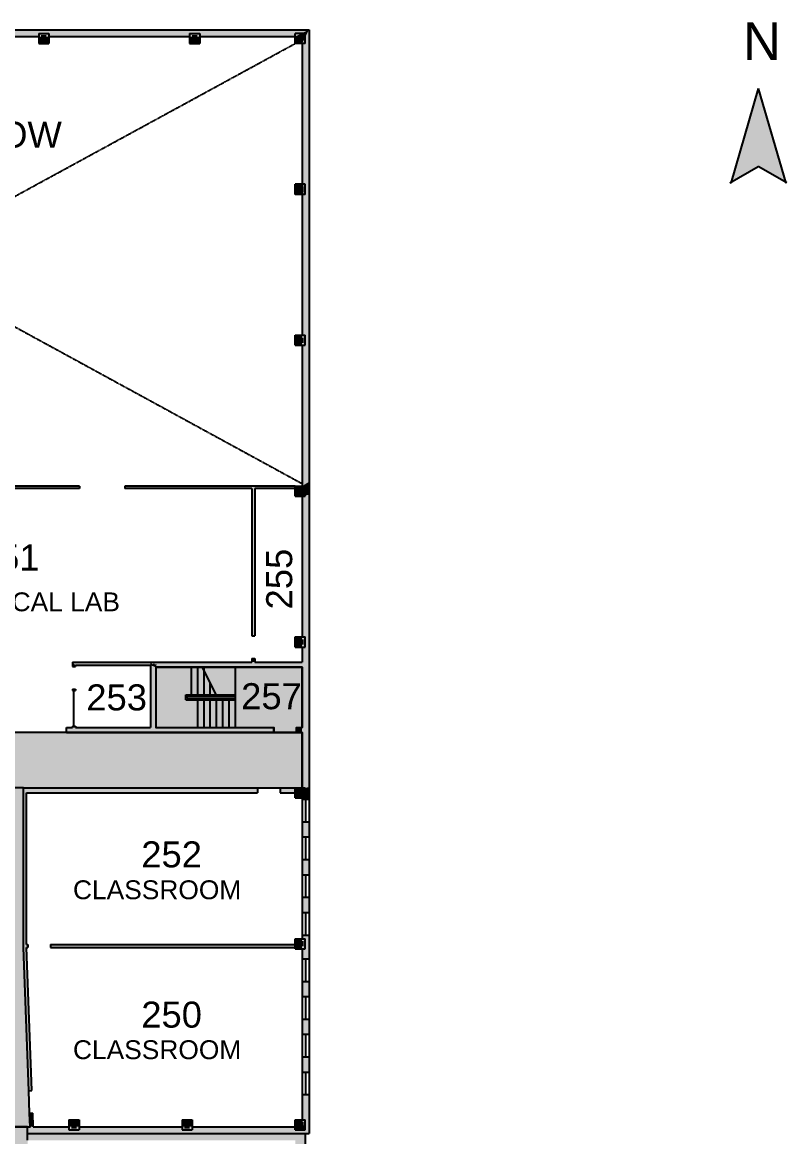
# Model space of a CAD drawing. Extents: x 268 to 100406, y 480 to 72572.
# Drawn here: x 6446 to 7662, y 2452 to 4225 of the extents above; entities that cross this region are included whole.
import ezdxf

# ---------------------------------------------------------------- set-up
doc = ezdxf.new("R2010")
doc.units = 0
doc.header["$LTSCALE"] = 0.5
doc.linetypes.add('HIDDEN', pattern=[0.375, 0.25, -0.125])
doc.layers.get('0').update_dxf_attribs({"linetype": 'CONTINUOUS'})
for name, color, linetype in [('CORRIDOR_HATCH', 253, 'CONTINUOUS'), ('ROOM_NAMES', 7, 'CONTINUOUS'), ('SOLID', 7, 'CONTINUOUS'), ('STAIR', 7, 'CONTINUOUS'), ('TEXT', 7, 'CONTINUOUS'), ('WALL', 7, 'CONTINUOUS')]:
    doc.layers.add(name, color=color, linetype=linetype)
doc.styles.add('STANDARD_2', font='arial.ttf')

# ---------------------------------------------------------------- blocks, each defined once
blk = doc.blocks.new('COL1')
at = {"layer": 'WALL'}
for p, q in [((-8, -8), (-8, 8)), ((-8, 8), (8, 8)), ((-4, -4), (-4, 4)), ((-4, 0), (4, 0)), ((4, -4), (4, 4)), ((8, -8), (8, 8)), ((-8, -8), (8, -8))]:
    blk.add_line(p, q, dxfattribs=at)
blk = doc.blocks.new('*U91')
at = {"layer": 'CORRIDOR_HATCH'}
for points in [[(6657.8, 3103.3), (6657.8, 3199.3), (6729.8, 3103.3)], [(6729.8, 3103.3), (6657.8, 3199.3), (6729.8, 3199.3)], [(6729.8, 3103.3), (6729.8, 3199.3), (6745.8, 3103.3)], [(6745.8, 3103.3), (6729.8, 3199.3), (6745.8, 3199.3)], [(6745.8, 3103.3), (6745.8, 3199.3), (6845.8, 3103.3)], [(6845.8, 3103.3), (6745.8, 3199.3), (6845.8, 3199.3)], [(6845.8, 3095.3), (6845.8, 3199.3), (6879.8, 3095.3)], [(6879.8, 3095.3), (6845.8, 3199.3), (6879.8, 3199.3)], [(6879.8, 3095.3), (6879.8, 3199.3), (6881.8, 3095.3)], [(6881.8, 3095.3), (6879.8, 3199.3), (6881.8, 3199.3)], [(6881.8, 3103.3), (6881.8, 3199.3), (6883.8, 3103.3)], [(6883.8, 3103.3), (6881.8, 3199.3), (6883.8, 3199.3)], [(6883.8, 3103.3), (6883.8, 3199.3), (6890.8, 3103.3)], [(6890.8, 3103.3), (6883.8, 3199.3), (6890.8, 3199.3)], [(6418, 3007.5), (6418, 3095.3), (6447.3, 3007.3)], [(6447.3, 3007.3), (6418, 3095.3), (6447.3, 3095.3)], [(6447.3, 3007.3), (6447.3, 3095.3), (6454, 3007.3)], [(6454, 3007.3), (6447.3, 3095.3), (6454, 3095.3)], [(6454, 3007.3), (6454, 3095.3), (6455.8, 3007.3)], [(6455.8, 3007.3), (6454, 3095.3), (6455.8, 3095.3)], [(6455.8, 3007.3), (6455.8, 3095.3), (6457.2, 3007.3)], [(6457.2, 3007.3), (6455.8, 3095.3), (6457.2, 3095.3)], [(6457.2, 3007.3), (6457.2, 3095.3), (6458, 3007.3)], [(6458, 3007.3), (6457.2, 3095.3), (6458, 3095.3)], [(6458, 3007.3), (6458, 3095.3), (6549.8, 3007.3)], [(6549.8, 3007.3), (6458, 3095.3), (6549.8, 3095.3)], [(6549.8, 3007.3), (6549.8, 3095.3), (6565.8, 3007.3)], [(6565.8, 3007.3), (6549.8, 3095.3), (6565.8, 3095.3)], [(6565.8, 3007.3), (6565.8, 3095.3), (6627.8, 3007.3)], [(6627.8, 3007.3), (6565.8, 3095.3), (6627.8, 3095.3)], [(6627.8, 3007.3), (6627.8, 3095.3), (6632.8, 3007.3)], [(6632.8, 3007.3), (6627.8, 3095.3), (6632.8, 3095.3)], [(6632.8, 3007.3), (6632.8, 3095.3), (6657.8, 3007.3)], [(6657.8, 3007.3), (6632.8, 3095.3), (6657.8, 3095.3)], [(6657.8, 3007.3), (6657.8, 3095.3), (6729.8, 3007.3)], [(6729.8, 3007.3), (6657.8, 3095.3), (6729.8, 3095.3)], [(6729.8, 3007.3), (6729.8, 3095.3), (6745.8, 3007.3)], [(6745.8, 3007.3), (6729.8, 3095.3), (6745.8, 3095.3)], [(6745.8, 3007.3), (6745.8, 3095.3), (6845.8, 3007.3)], [(6845.8, 3007.3), (6745.8, 3095.3), (6845.8, 3095.3)], [(6845.8, 3007.3), (6845.8, 3095.3), (6879.8, 3007.3)], [(6879.8, 3007.3), (6845.8, 3095.3), (6879.8, 3095.3)], [(6879.8, 3007.3), (6879.8, 3095.3), (6881.8, 3007.3)], [(6881.8, 3007.3), (6879.8, 3095.3), (6881.8, 3095.3)], [(6881.8, 3007.3), (6881.8, 3095.3), (6883.8, 3007.3)], [(6883.8, 3007.3), (6881.8, 3095.3), (6883.8, 3095.3)], [(6883.8, 3007.3), (6883.8, 3095.3), (6890.8, 3007.3)], [(6890.8, 3007.3), (6883.8, 3095.3), (6890.8, 3095.3)], [(6418, 2468.3), (6418, 3007.5), (6447.3, 2468.3)], [(6447.3, 2468.3), (6418, 3007.5), (6447.3, 3007.3)], [(6447.3, 2468.3), (6447.3, 2753.3), (6454, 2468.3)], [(6454, 2468.3), (6447.3, 2753.3), (6454, 2574.8)], [(6454, 2468.3), (6454, 2574.8), (6455.8, 2468.3)], [(6455.8, 2468.3), (6454, 2574.8), (6455.8, 2525.5)], [(6455.8, 2468.3), (6455.8, 2525.5), (6457.2, 2468.3)], [(6457.2, 2468.3), (6455.8, 2525.5), (6457.2, 2489.6)], [(6457.2, 2468.3), (6457.2, 2489.6), (6458, 2468.3)], [(6418, 2336.8), (6418, 2468.3), (6447.3, 2336.8)], [(6447.3, 2336.8), (6418, 2468.3), (6447.3, 2468.3)], [(6447.3, 2336.8), (6447.3, 2468.3), (6454, 2336.8)], [(6454, 2336.8), (6447.3, 2468.3), (6454, 2468.3)]]:
    blk.add_solid(points, dxfattribs=at)

msp = doc.modelspace()

# ---------------------------------------------------------------- linework, layer by layer
for p, q in [((7616.7, 4119.8), (7572.8, 3969.1)), ((7616.7, 4119.8), (7660.7, 3969.1)), ((7571.6, 3969.7), (7616.7, 3995.7)), ((7661.9, 3969.7), (7616.7, 3995.7))]:
    msp.add_line(p, q)
msp.add_solid([(7573.2, 3970.6), (7616.7, 4119.8), (7616.7, 3995.7), (7660.2, 3970.6)])
at = {"layer": 'CORRIDOR_HATCH'}
for points in [[(6657.8, 3199.3), (6657.8, 3103.3), (6845.8, 3103.3), (6845.8, 3095.3), (6881.8, 3095.3), (6881.8, 3103.3), (6890.8, 3103.3), (6890.8, 3199.3)], [(6361, 3008), (6361, 2481.4), (6362.4, 2481.4), (6362.4, 2468.3), (6418, 2468.3), (6458, 2468.3), (6457.2, 2489.6), (6455.8, 2525.5), (6447.3, 2753.3), (6447.3, 2876.8), (6447.3, 3007.3)]]:
    msp.add_lwpolyline(points, close=True, dxfattribs=at)
for points in [[(6361, 3008), (6447.3, 3007.3), (6890.8, 3007.3), (6890.8, 3095.3), (5933.3, 3095.3)], [(6454, 2446.8), (6454, 2468.3), (6418, 2468.3), (6418, 2446.8)]]:
    msp.add_lwpolyline(points, dxfattribs=at)
at = {"layer": 'SOLID'}
msp.add_line((6731.7, 3199.3), (6753.7, 3155.3), dxfattribs=at)
for points in [[(5640.9, 4213.3), (5642.4, 4202.3), (6901.8, 4213.3), (6879.8, 4202.3)], [(6471.8, 4191.3), (6487.8, 4191.3), (6471.8, 4202.3), (6487.8, 4202.3)], [(6711.8, 4191.3), (6727.8, 4191.3), (6711.8, 4202.3), (6727.8, 4202.3)], [(6879.8, 4191.3), (6879.8, 4202.3), (6890.8, 4191.3), (6901.8, 4213.3)], [(6901.8, 3802), (6890.8, 3799.9), (6901.8, 4213.3), (6890.8, 4191.3)], [(6879.8, 3967.3), (6890.8, 3967.3), (6879.8, 3951.3), (6890.8, 3951.3)], [(6890.8, 3487.3), (6901.8, 3494.2), (6890.8, 3799.9), (6901.8, 3802)], [(6879.8, 3727.3), (6890.8, 3727.3), (6879.8, 3711.3), (6890.8, 3711.3)], [(6901.8, 3473.5), (6895.8, 3472.3), (6901.8, 3494.2), (6890.8, 3487.3)], [(6536.8, 3483.3), (6536.8, 3487.3), (5740.4, 3483.3), (5726.1, 3487.3)], [(6608.8, 3483.3), (6608.8, 3487.3), (6879.8, 3483.3), (6879.8, 3487.3)], [(6810.8, 3483.3), (6815.8, 3483.3), (6810.8, 3249.3), (6815.8, 3249.3)], [(6879.8, 3471.3), (6895.8, 3471.3), (6879.8, 3487.3), (6895.8, 3487.3)], [(6890.8, 3007.3), (6901.8, 3008.1), (6890.8, 3471.3), (6901.8, 3473.5)], [(6879.8, 3247.3), (6879.8, 3231.3), (6890.8, 3247.3), (6890.8, 3231.3)], [(6810.8, 3213.3), (6815.8, 3213.3), (6810.8, 3207.3), (6815.8, 3207.3)], [(6525.3, 3200.3), (6530.3, 3200.3), (6525.3, 3207.3), (6530.3, 3202.3)], [(6525.3, 3207.3), (6530.3, 3202.3), (6649, 3207.3), (6649.8, 3202.3)], [(6649, 3207.3), (6657.8, 3199.3), (6649.8, 3202.3), (6655.5, 3205.5)], [(6649, 3207.3), (6657.8, 3199.3), (6890.8, 3207.3), (6890.8, 3199.3)], [(6649.8, 3202.3), (6652.7, 3203.9), (6657.8, 3199.3), (6659.5, 3203.5)], [(6649.8, 3103.3), (6657.8, 3103.3), (6649.8, 3202.3), (6657.8, 3199.3)], [(6525.3, 3164.3), (6530.3, 3164.3), (6525.3, 3162.3), (6530.3, 3162.3)], [(6845.8, 3103.3), (6845.8, 3095.3), (6515.8, 3103.3), (6515.8, 3095.3)], [(6525.3, 3105.3), (6530.3, 3105.3), (6525.3, 3103.3), (6530.3, 3103.3)], [(6881.8, 3103.3), (6881.8, 3095.3), (6890.8, 3103.3), (6890.8, 3095.3)], [(6447.4, 2750.7), (6452.3, 2753.3), (6447.3, 3007.3), (6452.3, 2999.3)], [(6447.3, 3007.3), (6452.3, 2999.3), (6820, 3007.3), (6820, 2999.3)], [(6856, 3007.3), (6856, 2999.3), (6879.8, 3007.3), (6879.8, 2999.3)], [(6895.8, 3007.3), (6879.8, 3007.3), (6895.8, 2991.3), (6879.8, 2991.3)], [(6890.8, 2989.2), (6901.8, 2989.2), (6890.8, 3007.3), (6901.8, 3008.1)], [(6890.8, 2953.2), (6901.8, 2953.2), (6890.8, 2929.2), (6901.8, 2929.2)], [(6890.8, 2893.2), (6901.8, 2893.2), (6890.8, 2869.2), (6901.8, 2869.2)], [(6890.8, 2833.2), (6901.8, 2833.2), (6890.8, 2809.2), (6901.8, 2809.2)], [(6879.8, 2767.3), (6890.8, 2767.3), (6879.8, 2751.3), (6890.8, 2751.3)], [(6890.8, 2735.3), (6901.8, 2735.3), (6890.8, 2773.2), (6901.8, 2773.2)], [(6455.8, 2525.5), (6460.8, 2525.7), (6447.4, 2750.7), (6452.3, 2753.3)], [(6454.3, 2753.3), (6454.3, 2758.3), (6452.3, 2753.3), (6452.3, 2758.3)], [(6879.8, 2758.3), (6879.8, 2753.3), (6490.3, 2758.3), (6490.3, 2753.3)], [(6890.8, 2699.3), (6901.8, 2699.3), (6890.8, 2675.3), (6901.8, 2675.3)], [(6890.8, 2639.3), (6901.8, 2639.3), (6890.8, 2615.3), (6901.8, 2615.3)], [(6890.8, 2555.3), (6901.8, 2555.3), (6890.8, 2579.3), (6901.8, 2579.3)], [(6890.8, 2519.3), (6901.8, 2519.3), (6890.3, 2457.3), (6901.8, 2457.3)], [(6458, 2468.3), (6463, 2468.3), (6457.2, 2489.6), (6462.2, 2489.7)], [(6454, 2468.3), (6454, 2457.3), (6890.4, 2468.4), (6890.3, 2457.3)], [(6519.8, 2479.3), (6535.8, 2479.3), (6519.8, 2468.3), (6535.8, 2468.3)], [(6699.8, 2479.3), (6715.8, 2479.3), (6699.8, 2468.3), (6715.8, 2468.3)], [(6879.8, 2479.3), (6890.8, 2479.3), (6879.8, 2463.3), (6895.8, 2463.3)], [(6454, 2446.8), (6454, 2457.3), (6879.8, 2446.8), (6895.8, 2457.3)], [(6879.8, 2446.8), (6879.8, 2426.8), (6895.8, 2457.3), (6895.8, 2426.8)]]:
    msp.add_solid(points, dxfattribs=at)
at = {"layer": 'STAIR', "linetype": 'HIDDEN'}
for p, q in [((5587.8, 4202.3), (6890.8, 3491.3)), ((5587.8, 3487.3), (6879.8, 4191.3))]:
    msp.add_line(p, q, dxfattribs=at)
at = {"layer": 'STAIR', "linetype": 'CONTINUOUS'}
for p, q in [((6714.2, 3199.3), (6714.2, 3155.3)), ((6724.2, 3199.3), (6724.2, 3155.3)), ((6734.2, 3199.3), (6734.2, 3155.3)), ((6744.2, 3174.2), (6744.2, 3155.3)), ((6724.2, 3147.3), (6724.2, 3103.3)), ((6734.2, 3147.3), (6734.2, 3103.3)), ((6744.2, 3147.3), (6744.2, 3103.3)), ((6754.2, 3147.3), (6754.2, 3103.3)), ((6764.2, 3147.3), (6764.2, 3103.3)), ((6774.2, 3147.3), (6774.2, 3103.3)), ((6784.2, 3147.3), (6784.2, 3103.3))]:
    msp.add_line(p, q, dxfattribs=at)
at = {"layer": 'STAIR'}
for p, q in [((6527.8, 3105.3), (6527.8, 3162.3)), ((6706, 3155.3), (6784.2, 3155.3)), ((6706, 3147.3), (6706, 3155.3)), ((6706, 3147.3), (6784.2, 3147.3)), ((6708, 3153.3), (6784.2, 3153.3)), ((6708, 3149.3), (6708, 3153.3)), ((6708, 3149.3), (6784.2, 3149.3)), ((6890.8, 2989.2), (6890.8, 2953.2)), ((6901.8, 2989.2), (6901.8, 2953.2)), ((6890.8, 2929.2), (6890.8, 2893.2)), ((6901.8, 2929.2), (6901.8, 2893.2)), ((6890.8, 2869.2), (6890.8, 2833.2)), ((6901.8, 2869.2), (6901.8, 2833.2)), ((6890.8, 2809.2), (6890.8, 2773.2)), ((6901.8, 2809.2), (6901.8, 2773.2)), ((6890.8, 2735.3), (6890.8, 2699.3)), ((6901.8, 2735.3), (6901.8, 2699.3)), ((6890.8, 2675.3), (6890.8, 2639.3)), ((6901.8, 2675.3), (6901.8, 2639.3)), ((6890.8, 2615.3), (6890.8, 2579.3)), ((6901.8, 2615.3), (6901.8, 2579.3)), ((6890.8, 2555.3), (6890.8, 2519.3)), ((6901.8, 2555.3), (6901.8, 2519.3))]:
    msp.add_line(p, q, dxfattribs=at)
at = {"layer": 'WALL'}
for p, q in [((6017.8, 4213.3), (6901.8, 4213.3)), ((6247.8, 4202.3), (6471.8, 4202.3)), ((6471.8, 4207.3), (6487.8, 4207.3)), ((6471.8, 4207.3), (6471.8, 4191.3)), ((6475.8, 4203.3), (6483.8, 4203.3)), ((6479.8, 4203.3), (6479.8, 4195.3)), ((6487.8, 4207.3), (6487.8, 4191.3)), ((6487.8, 4202.3), (6711.8, 4202.3)), ((6711.8, 4207.3), (6727.8, 4207.3)), ((6711.8, 4207.3), (6711.8, 4191.3)), ((6715.8, 4203.3), (6723.8, 4203.3)), ((6719.8, 4203.3), (6719.8, 4195.3)), ((6727.8, 4207.3), (6727.8, 4191.3)), ((6727.8, 4202.3), (6879.8, 4202.3)), ((6901.8, 4213.3), (6901.8, 3251.3)), ((6471.8, 4191.3), (6487.8, 4191.3)), ((6475.8, 4195.3), (6483.8, 4195.3)), ((6711.8, 4191.3), (6727.8, 4191.3)), ((6715.8, 4195.3), (6723.8, 4195.3)), ((6890.8, 4191.3), (6890.8, 3727.3)), ((6879.8, 3711.3), (6879.8, 3727.3)), ((6879.8, 3727.3), (6895.8, 3727.3)), ((6883.8, 3715.3), (6883.8, 3723.3)), ((6890.8, 3731.3), (6890.8, 3727.3)), ((6891.8, 3715.3), (6891.8, 3723.3)), ((6895.8, 3711.3), (6895.8, 3727.3)), ((6879.8, 3711.3), (6895.8, 3711.3)), ((6883.8, 3719.3), (6891.8, 3719.3)), ((6890.8, 3711.3), (6890.8, 3487.3)), ((6536.8, 3487.3), (5097.9, 3487.3)), ((6536.8, 3483.3), (6187.8, 3483.3)), ((6536.8, 3487.3), (6536.8, 3483.3)), ((6879.8, 3487.3), (6608.8, 3487.3)), ((6608.8, 3487.3), (6608.8, 3483.3)), ((6810.8, 3483.3), (6608.8, 3483.3)), ((6810.8, 3483.3), (6810.8, 3249.3)), ((6815.8, 3483.3), (6815.8, 3249.3)), ((6879.8, 3483.3), (6815.8, 3483.3)), ((6879.8, 3471.3), (6879.8, 3487.3)), ((6879.8, 3487.3), (6895.8, 3487.3)), ((6883.8, 3475.3), (6883.8, 3483.3)), ((6883.8, 3479.3), (6891.8, 3479.3)), ((6890.8, 3491.3), (6890.8, 3487.3)), ((6891.8, 3475.3), (6891.8, 3483.3)), ((6895.8, 3471.3), (6895.8, 3487.3)), ((6879.8, 3471.3), (6895.8, 3471.3)), ((6890.8, 3471.3), (6890.8, 3251.3)), ((6810.8, 3249.3), (6815.8, 3249.3)), ((6879.8, 3247.3), (6895.8, 3247.3)), ((6879.8, 3231.3), (6879.8, 3247.3)), ((6890.8, 3251.3), (6890.8, 3247.3)), ((6895.8, 3231.3), (6895.8, 3247.3)), ((6901.8, 3251.3), (6901.8, 2989.2)), ((6879.8, 3231.3), (6895.8, 3231.3)), ((6883.8, 3235.3), (6883.8, 3243.3)), ((6883.8, 3239.3), (6891.8, 3239.3)), ((6890.8, 3231.3), (6890.8, 3207.3)), ((6891.8, 3235.3), (6891.8, 3243.3)), ((6810.8, 3213.3), (6815.8, 3213.3)), ((6810.8, 3213.3), (6810.8, 3207.3)), ((6815.8, 3213.3), (6815.8, 3207.3)), ((6525.3, 3207.3), (6810.8, 3207.3)), ((6525.3, 3207.3), (6525.3, 3200.3)), ((6525.3, 3200.3), (6530.3, 3200.3)), ((6530.3, 3202.3), (6649.8, 3202.3)), ((6530.3, 3202.3), (6530.3, 3200.3)), ((6649.8, 3202.3), (6649.8, 3103.3)), ((6657.8, 3199.3), (6657.8, 3103.3)), ((6657.8, 3199.3), (6890.8, 3199.3)), ((6784.2, 3199.3), (6784.2, 3147.3)), ((6815.8, 3207.3), (6890.8, 3207.3)), ((6890.8, 3199.3), (6890.8, 3103.3)), ((6525.3, 3164.3), (6530.3, 3164.3)), ((6525.3, 3164.3), (6525.3, 3162.3)), ((6525.3, 3162.3), (6530.3, 3162.3)), ((6530.3, 3164.3), (6530.3, 3162.3)), ((6784.2, 3155.3), (6784.2, 3153.3)), ((6515.8, 3103.3), (6525.3, 3103.3)), ((6515.8, 3095.3), (6515.8, 3103.3)), ((6525.3, 3105.3), (6530.3, 3105.3)), ((6525.3, 3105.3), (6525.3, 3103.3)), ((6530.3, 3105.3), (6530.3, 3103.3)), ((6530.3, 3103.3), (6649.8, 3103.3)), ((6657.8, 3103.3), (6845.8, 3103.3)), ((6845.8, 3095.3), (6845.8, 3103.3)), ((6881.8, 3095.3), (6881.8, 3103.3)), ((6881.8, 3103.3), (6890.8, 3103.3)), ((6515.8, 3095.3), (6845.8, 3095.3)), ((6881.8, 3095.3), (6890.8, 3095.3)), ((6890.8, 3095.3), (6890.8, 3007.3)), ((6447.3, 3007.3), (6820, 3007.3)), ((6447.3, 2881.8), (6447.3, 3007.3)), ((6452.3, 2999.3), (6820, 2999.3)), ((6452.3, 2758.3), (6452.3, 2999.3)), ((6820, 3007.3), (6820, 2999.3)), ((6856, 3007.3), (6856, 2999.3)), ((6856, 3007.3), (6879.8, 3007.3)), ((6856, 2999.3), (6879.8, 2999.3)), ((6879.8, 2991.3), (6879.8, 3007.3)), ((6879.8, 3007.3), (6895.8, 3007.3)), ((6883.8, 2995.3), (6883.8, 3003.3)), ((6883.8, 2999.3), (6891.8, 2999.3)), ((6891.8, 2995.3), (6891.8, 3003.3)), ((6895.8, 2991.3), (6895.8, 3007.3)), ((6879.8, 2991.3), (6895.8, 2991.3)), ((6890.8, 2991.3), (6890.8, 2989.2)), ((6890.8, 2989.2), (6901.8, 2989.2)), ((6896.3, 2989.2), (6896.3, 2953.2)), ((6890.8, 2953.2), (6901.8, 2953.2)), ((6890.8, 2953.2), (6890.8, 2929.2)), ((6901.8, 2953.2), (6901.8, 2929.2)), ((6890.8, 2929.2), (6901.8, 2929.2)), ((6896.3, 2929.2), (6896.3, 2893.2)), ((6890.8, 2893.2), (6901.8, 2893.2)), ((6890.8, 2893.2), (6890.8, 2869.2)), ((6901.8, 2893.2), (6901.8, 2869.2)), ((6447.3, 2753.3), (6447.3, 2876.8)), ((6890.8, 2869.2), (6901.8, 2869.2)), ((6896.3, 2869.2), (6896.3, 2833.2)), ((6890.8, 2833.2), (6901.8, 2833.2)), ((6890.8, 2833.2), (6890.8, 2809.2)), ((6901.8, 2833.2), (6901.8, 2809.2)), ((6890.8, 2809.2), (6901.8, 2809.2)), ((6896.3, 2809.2), (6896.3, 2773.2)), ((6879.8, 2767.3), (6895.8, 2767.3)), ((6879.8, 2751.3), (6879.8, 2767.3)), ((6890.8, 2773.2), (6890.8, 2767.3)), ((6890.8, 2773.2), (6901.8, 2773.2)), ((6895.8, 2751.3), (6895.8, 2767.3)), ((6901.8, 2773.2), (6901.8, 2735.3)), ((6455.8, 2525.5), (6447.3, 2753.3)), ((6452.3, 2758.3), (6454.3, 2758.3)), ((6452.3, 2753.3), (6454.3, 2753.3)), ((6460.8, 2525.7), (6452.3, 2753.3)), ((6454.3, 2758.3), (6454.3, 2753.3)), ((6490.3, 2758.3), (6490.3, 2753.3)), ((6490.3, 2758.3), (6879.8, 2758.3)), ((6490.3, 2753.3), (6879.8, 2753.3)), ((6879.8, 2751.3), (6895.8, 2751.3)), ((6883.8, 2755.3), (6883.8, 2763.3)), ((6883.8, 2759.3), (6891.8, 2759.3)), ((6890.8, 2751.3), (6890.8, 2735.3)), ((6891.8, 2755.3), (6891.8, 2763.3)), ((6890.8, 2735.3), (6901.8, 2735.3)), ((6896.3, 2735.3), (6896.3, 2699.3)), ((6890.8, 2699.3), (6901.8, 2699.3)), ((6890.8, 2699.3), (6890.8, 2675.3)), ((6901.8, 2699.3), (6901.8, 2675.3)), ((6890.8, 2675.3), (6901.8, 2675.3)), ((6896.3, 2675.3), (6896.3, 2639.3)), ((6890.8, 2639.3), (6890.8, 2615.3)), ((6890.8, 2639.3), (6901.8, 2639.3)), ((6901.8, 2639.3), (6901.8, 2615.3)), ((6890.8, 2615.3), (6901.8, 2615.3)), ((6896.3, 2615.3), (6896.3, 2579.3)), ((6890.8, 2579.3), (6901.8, 2579.3)), ((6890.8, 2579.3), (6890.8, 2555.3)), ((6901.8, 2579.3), (6901.8, 2555.3)), ((6890.8, 2555.3), (6901.8, 2555.3)), ((6896.3, 2555.3), (6896.3, 2519.3)), ((6455.8, 2525.5), (6460.8, 2525.7)), ((6890.8, 2519.3), (6901.8, 2519.3)), ((6890.8, 2519.3), (6890.8, 2479.3)), ((6901.8, 2519.3), (6901.8, 2457.3)), ((6457.2, 2489.6), (6462.2, 2489.7)), ((6458, 2468.3), (6457.2, 2489.6)), ((6463, 2468.3), (6462.2, 2489.7)), ((6454, 2446.8), (6454, 2468.3)), ((6454, 2468.3), (6458, 2468.3)), ((6463, 2468.3), (6519.8, 2468.3)), ((6519.8, 2479.3), (6535.8, 2479.3)), ((6519.8, 2479.3), (6519.8, 2463.3)), ((6523.8, 2475.3), (6531.8, 2475.3)), ((6523.8, 2467.3), (6531.8, 2467.3)), ((6527.8, 2475.3), (6527.8, 2467.3)), ((6535.8, 2479.3), (6535.8, 2463.3)), ((6535.8, 2468.3), (6699.8, 2468.3)), ((6699.8, 2479.3), (6715.8, 2479.3)), ((6699.8, 2479.3), (6699.8, 2463.3)), ((6703.8, 2475.3), (6711.8, 2475.3)), ((6703.8, 2467.3), (6711.8, 2467.3)), ((6707.8, 2475.3), (6707.8, 2467.3)), ((6715.8, 2479.3), (6715.8, 2463.3)), ((6715.8, 2468.3), (6879.8, 2468.3)), ((6879.8, 2463.3), (6879.8, 2479.3)), ((6879.8, 2479.3), (6895.8, 2479.3)), ((6883.8, 2467.3), (6883.8, 2475.3)), ((6883.8, 2471.3), (6891.8, 2471.3)), ((6891.8, 2467.3), (6891.8, 2475.3)), ((6895.8, 2463.3), (6895.8, 2479.3)), ((6454, 2457.3), (6895.8, 2457.3)), ((6454, 2457.3), (6901.8, 2457.3)), ((6519.8, 2463.3), (6535.8, 2463.3)), ((6699.8, 2463.3), (6715.8, 2463.3)), ((6879.8, 2463.3), (6895.8, 2463.3)), ((6895.8, 2457.3), (6895.8, 2426.8))]:
    msp.add_line(p, q, dxfattribs=at)

# ---------------------------------------------------------------- block references
at = {"layer": 'CORRIDOR_HATCH'}
msp.add_blockref('*U91', (0, 0), dxfattribs=at)
at = {"layer": 'WALL', "xscale": -1}
for p in [(6887.8, 4199.3), (6887.8, 3959.3)]:
    msp.add_blockref('COL1', p, dxfattribs=at)

# ---------------------------------------------------------------- texts
at = {"style": 'STANDARD_2'}
msp.add_text('N', height=60, dxfattribs=at).set_placement((7592.3, 4165))
at = {"layer": 'ROOM_NAMES', "linetype": 'CONTINUOUS', "style": 'STANDARD_2'}
for s, p in [('ELECTRICAL LAB', (6251.6, 3288.2)), ('CLASSROOM', (6526.2, 2830.2)), ('CLASSROOM', (6526.2, 2575.8))]:
    msp.add_text(s, height=30, dxfattribs=at).set_placement(p)
at = {"layer": 'TEXT', "style": 'STANDARD_2'}
for s, height, p in [('OPEN TO BELOW', 41.424, (6023, 4025.6)), ('251', 41.42, (6376.5, 3353)), ('257', 41.42, (6793.8, 3132.4)), ('253', 41.42, (6547.4, 3130.5)), ('252', 41.42, (6634.9, 2880.8)), ('250', 41.42, (6634.9, 2625.9))]:
    msp.add_text(s, height=height, dxfattribs=at).set_placement(p)
msp.add_text('255', height=41.42, rotation=90, dxfattribs=at).set_placement((6875, 3291.1))

doc.saveas('drawing.dxf')
